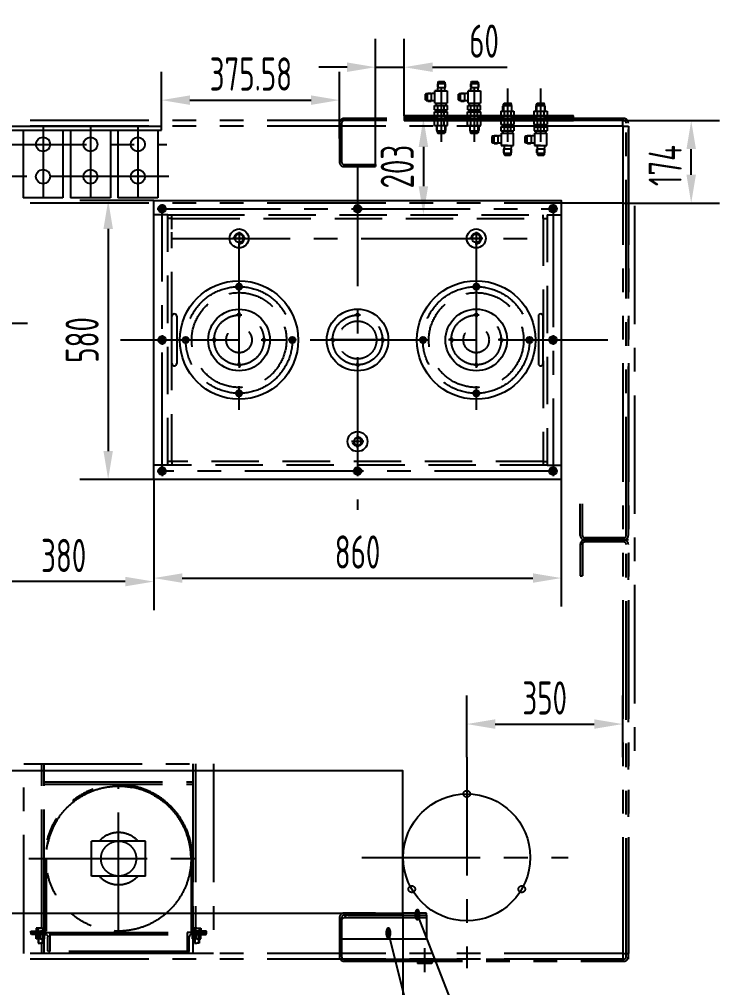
# Model space of a CAD drawing. Header units: millimetres. Extents: x 87 to 8511, y 0 to 5940.
# Drawn here: x 2637 to 4115, y 1211 to 3254 of the extents above; entities that cross this region are included whole.
import ezdxf
from ezdxf.enums import TextEntityAlignment as Align

# ---------------------------------------------------------------- set-up
doc = ezdxf.new("R2010")
doc.units = ezdxf.units.MM
doc.header["$LTSCALE"] = 200
for name, pattern in [('F', [0.75, 0.5, -0.25]), ('G', [2, 1.25, -0.25, 0.25, -0.25]), ('K', [2.5, 1.25, -0.25, 0.25, -0.25, 0.25, -0.25])]:
    doc.linetypes.add(name, pattern=pattern)
for name, color, linetype in [('01', 7, 'Continuous'), ('02', 1, 'Continuous'), ('04', 2, 'F'), ('05', 4, 'G'), ('07', 6, 'K'), ('08', 1, 'Continuous')]:
    doc.layers.add(name, color=color, linetype=linetype)
doc.styles.get("Standard").update_dxf_attribs({"font": 'isocp', "width": 0.707, "bigfont": 'intecad.shx'})
doc.dimstyles.new('INTE', dxfattribs={"dimscale": 20, "dimtxt": 3.5, "dimasz": 3, "dimexe": 3, "dimexo": 0, "dimgap": 1, "dimtad": 1, "dimdec": 1, "dimdsep": 46, "dimtxsty": 'Standard', "dimcen": 0, "dimclrd": 1, "dimclre": 1, "dimclrt": 3, "dimadec": 0, "dimazin": 0, "dimtfac": 1, "dimtdec": 1, "dimtmove": 0, "dimatfit": 0, "dimfxl": 1, "dimarcsym": 0})
doc.dimstyles.new('副本 (2)INTE', dxfattribs={"dimscale": 20, "dimtxt": 3.5, "dimasz": 3, "dimexe": 3, "dimexo": 0, "dimgap": 1, "dimtad": 1, "dimdsep": 46, "dimtxsty": 'Standard', "dimcen": 0, "dimclrd": 1, "dimclre": 1, "dimclrt": 3, "dimaunit": 1, "dimadec": 0, "dimazin": 0, "dimtfac": 1, "dimtmove": 0, "dimatfit": 3, "dimfxl": 1, "dimarcsym": 0})
pattern_1 = [(315, (2722.2074, 3817.6527), (2.245064, 2.245064), [])]

# ---------------------------------------------------------------- blocks, each defined once
blk = doc.blocks.new('*D78')
at = {"layer": '08', "color": 1, "lineweight": -2}
for p, q in [((2937.2, 3028.2), (2937.2, 3143.5)), ((3312.8, 3002.5), (3312.8, 3143.5)), ((2997.2, 3083.5), (3252.8, 3083.5))]:
    blk.add_line(p, q, dxfattribs=at)
at = {"layer": '08', "color": 1}
for points in [[(2997.2, 3093.5), (2997.2, 3073.5), (2937.2, 3083.5)], [(3252.8, 3093.5), (3252.8, 3073.5), (3312.8, 3083.5)]]:
    blk.add_solid(points, dxfattribs=at)
at = {"layer": 'Defpoints', "color": 0}
for p in [(3312.8, 3083.5), (2937.2, 3028.2), (3312.8, 3002.5)]:
    blk.add_point(p, dxfattribs=at)
at = {"layer": '08', "color": 3, "insert": (3125.8, 3138.5), "char_height": 70, "attachment_point": 5}
blk.add_mtext('375.58', dxfattribs=at)
blk = doc.blocks.new('*D79')
at = {"layer": '08', "color": 1, "lineweight": -2}
for p, q in [((3910.3, 3040.2), (4114.9, 3040.2)), ((4054.9, 2926.2), (4054.9, 2980.2)), ((3910.3, 2866.2), (4114.9, 2866.2))]:
    blk.add_line(p, q, dxfattribs=at)
at = {"layer": '08', "color": 1}
for points in [[(4044.9, 2980.2), (4064.9, 2980.2), (4054.9, 3040.2)], [(4044.9, 2926.2), (4064.9, 2926.2), (4054.9, 2866.2)]]:
    blk.add_solid(points, dxfattribs=at)
at = {"layer": 'Defpoints', "color": 0}
for p in [(3910.3, 3040.2), (4054.9, 3040.2), (3910.3, 2866.2)]:
    blk.add_point(p, dxfattribs=at)
at = {"layer": '08', "color": 3, "insert": (3999.9, 2945.4), "char_height": 70, "attachment_point": 5, "rotation": 90}
blk.add_mtext('174', dxfattribs=at)
blk = doc.blocks.new('*U81')
blk.add_circle((0, 0), 4.58)
at = {"layer": '01'}
for p, q in [((0, 4.6), (-4, 2.3)), ((-4, 2.3), (-4, -2.3)), ((4, 2.3), (0, 4.6)), ((4, -2.3), (4, 2.3)), ((-4, -2.3), (0, -4.6)), ((0, -4.6), (4, -2.3))]:
    blk.add_line(p, q, dxfattribs=at)
blk.add_circle((0, 0), 8, dxfattribs=at)
at = {"layer": '05'}
for p, q in [((-10.5, 0), (9.6, 0)), ((0, 10), (0, -10.4))]:
    blk.add_line(p, q, dxfattribs=at)
blk = doc.blocks.new('*U82', base_point=(588.8, 687.3))
at = {"layer": '01'}
blk.add_circle((588.8, 687.3), 8, dxfattribs=at)
at = {"layer": '02'}
blk.add_arc((588.8, 687.3), 10, 260, 170, dxfattribs=at)
at = {"layer": '05'}
for p, q in [((588.8, 700.3), (588.8, 674.3)), ((601.8, 687.3), (575.8, 687.3))]:
    blk.add_line(p, q, dxfattribs=at)
blk = doc.blocks.new('*U83', base_point=(636.8, 2662.2))
at = {"layer": '01'}
blk.add_circle((636.8, 2662.2), 2, dxfattribs=at)
at = {"layer": '02'}
blk.add_arc((636.8, 2662.2), 3, 260, 170, dxfattribs=at)
at = {"layer": '05'}
for p, q in [((642.8, 2662.2), (630.8, 2662.2)), ((636.8, 2668.2), (636.8, 2656.2))]:
    blk.add_line(p, q, dxfattribs=at)
blk = doc.blocks.new('*U84', base_point=(1437.5, 905.2))
at = {"layer": '01'}
blk.add_circle((1437.5, 905.2), 8.8, dxfattribs=at)
at = {"layer": '02'}
blk.add_arc((1437.5, 905.2), 11, 260, 170, dxfattribs=at)
at = {"layer": '05'}
for p, q in [((1451.5, 905.2), (1423.5, 905.2)), ((1437.5, 919.2), (1437.5, 891.2))]:
    blk.add_line(p, q, dxfattribs=at)
blk = doc.blocks.new('*D85')
at = {"layer": '08', "color": 1, "lineweight": -2}
for p, q in [((3483.1, 3044.7), (3549.8, 3044.7)), ((3489.8, 2984.7), (3489.8, 2901.7)), ((3483.1, 2841.7), (3549.8, 2841.7))]:
    blk.add_line(p, q, dxfattribs=at)
at = {"layer": '08', "color": 1}
for points in [[(3479.8, 2984.7), (3499.8, 2984.7), (3489.8, 3044.7)], [(3479.8, 2901.7), (3499.8, 2901.7), (3489.8, 2841.7)]]:
    blk.add_solid(points, dxfattribs=at)
at = {"layer": 'Defpoints', "color": 0}
for p in [(3483.1, 3044.7), (3483.1, 2841.7), (3489.8, 2841.7)]:
    blk.add_point(p, dxfattribs=at)
at = {"layer": '08', "color": 3, "insert": (3434.7, 2943.2), "char_height": 70, "attachment_point": 5, "rotation": 90}
blk.add_mtext('203', dxfattribs=at)
blk = doc.blocks.new('*D86')
at = {"layer": '08', "color": 1, "lineweight": -2}
for p, q in [((2920.8, 2283.2), (2920.8, 2015.1)), ((3780.8, 2283.2), (3780.8, 2015.1)), ((2980.8, 2075.1), (3720.8, 2075.1))]:
    blk.add_line(p, q, dxfattribs=at)
at = {"layer": '08', "color": 1}
for points in [[(2980.8, 2085.1), (2980.8, 2065.1), (2920.8, 2075.1)], [(3720.8, 2085.1), (3720.8, 2065.1), (3780.8, 2075.1)]]:
    blk.add_solid(points, dxfattribs=at)
at = {"layer": 'Defpoints', "color": 0}
for p in [(2920.8, 2283.2), (3780.8, 2283.2), (3780.8, 2075.1)]:
    blk.add_point(p, dxfattribs=at)
at = {"layer": '08', "color": 3, "insert": (3350.8, 2130.1), "char_height": 70, "attachment_point": 5}
blk.add_mtext('860', dxfattribs=at)
blk = doc.blocks.new('*D88')
at = {"layer": '08', "color": 1, "lineweight": -2}
for p, q in [((2920.8, 2871.7), (2764.6, 2871.7)), ((2824.6, 2811.7), (2824.6, 2343.2)), ((2920.8, 2283.2), (2764.6, 2283.2))]:
    blk.add_line(p, q, dxfattribs=at)
at = {"layer": '08', "color": 1}
for points in [[(2814.6, 2811.7), (2834.6, 2811.7), (2824.6, 2871.7)], [(2814.6, 2343.2), (2834.6, 2343.2), (2824.6, 2283.2)]]:
    blk.add_solid(points, dxfattribs=at)
at = {"layer": 'Defpoints', "color": 0}
for p in [(2920.8, 2871.7), (2824.6, 2283.2), (2920.8, 2283.2)]:
    blk.add_point(p, dxfattribs=at)
at = {"layer": '08', "color": 3, "insert": (2769.6, 2577.5), "char_height": 70, "attachment_point": 5, "rotation": 90}
blk.add_mtext('580', dxfattribs=at)
blk = doc.blocks.new('*D91')
at = {"layer": '08', "color": 1, "lineweight": -2}
for p, q in [((3388.8, 2947.7), (3388.8, 3213)), ((3449, 3050.2), (3449, 3213)), ((3328.8, 3153), (3268.8, 3153)), ((3388.8, 3153), (3449, 3153)), ((3509, 3153), (3666.5, 3153))]:
    blk.add_line(p, q, dxfattribs=at)
at = {"layer": '08', "color": 1}
for points in [[(3328.8, 3163), (3328.8, 3143), (3388.8, 3153)], [(3509, 3163), (3509, 3143), (3449, 3153)]]:
    blk.add_solid(points, dxfattribs=at)
at = {"layer": 'Defpoints', "color": 0}
for p in [(3449, 3153), (3449, 3050.2), (3388.8, 2947.7)]:
    blk.add_point(p, dxfattribs=at)
at = {"layer": '08', "color": 3, "insert": (3617.8, 3208), "char_height": 70, "attachment_point": 5}
blk.add_mtext('60', dxfattribs=at)
blk = doc.blocks.new('*D92')
at = {"layer": '08', "color": 1, "lineweight": -2}
for p, q in [((2540.5, 2283.2), (2540.5, 2007.7)), ((2920.8, 2283.2), (2920.8, 2007.7)), ((2860.8, 2067.7), (2600.5, 2067.7))]:
    blk.add_line(p, q, dxfattribs=at)
at = {"layer": '08', "color": 1}
for points in [[(2600.5, 2077.7), (2600.5, 2057.7), (2540.5, 2067.7)], [(2860.8, 2077.7), (2860.8, 2057.7), (2920.8, 2067.7)]]:
    blk.add_solid(points, dxfattribs=at)
at = {"layer": 'Defpoints', "color": 0}
for p in [(2540.5, 2283.2), (2920.8, 2283.2), (2540.5, 2067.7)]:
    blk.add_point(p, dxfattribs=at)
at = {"layer": '08', "color": 3, "insert": (2730.7, 2122.7), "char_height": 70, "attachment_point": 5}
blk.add_mtext('380', dxfattribs=at)
blk = doc.blocks.new('*U94')
at = {"layer": '01'}
for p, q in [((0, 40), (0, 0)), ((0, 40), (2.7, 40)), ((4, 9), (4, 38.7)), ((0, 0), (40, 0)), ((38.7, 4), (9, 4)), ((40, 0), (40, 2.7))]:
    blk.add_line(p, q, dxfattribs=at)
for centre, radius, start, end in [((2.7, 38.7), 1.32, 0.2621, 90), ((9, 9), 5, 180, 269.8782), ((38.7, 2.7), 1.32, 0, 90)]:
    blk.add_arc(centre, radius, start, end, dxfattribs=at)
blk = doc.blocks.new('*U95')
at = {"layer": '01'}
for p, q in [((-9.5, 8.8), (0, 8.8)), ((-9.5, 0), (-9.5, 8.8)), ((-9.5, 5), (0, 5)), ((0, 8.8), (0, 0)), ((0, -8.8), (0, 0)), ((-9.5, 0), (-9.5, -8.8)), ((-9.5, -5), (0, -5)), ((-9.5, -8.8), (0, -8.8))]:
    blk.add_line(p, q, dxfattribs=at)
at = {"layer": '05'}
blk.add_line((-10.6, 0), (1.1, 0), dxfattribs=at)
blk = doc.blocks.new('*D96')
at = {"layer": '08', "color": 1, "lineweight": -2}
for p, q in [((2246.5, 1366.8), (2246.5, 1020.3)), ((3446.5, 1366.8), (3446.5, 1020.3)), ((2306.5, 1080.3), (3386.5, 1080.3))]:
    blk.add_line(p, q, dxfattribs=at)
at = {"layer": '08', "color": 1}
for points in [[(2306.5, 1090.3), (2306.5, 1070.3), (2246.5, 1080.3)], [(3386.5, 1090.3), (3386.5, 1070.3), (3446.5, 1080.3)]]:
    blk.add_solid(points, dxfattribs=at)
at = {"layer": 'Defpoints', "color": 0}
for p in [(2246.5, 1366.8), (3446.5, 1366.8), (3446.5, 1080.3)]:
    blk.add_point(p, dxfattribs=at)
at = {"layer": '08', "color": 3, "insert": (2846.5, 1135.3), "char_height": 70, "attachment_point": 5}
blk.add_mtext('1200', dxfattribs=at)
blk = doc.blocks.new('*D97')
at = {"layer": '08', "color": 1, "lineweight": -2}
for p, q in [((3581.3, 1697.4), (3581.3, 1827.1)), ((3910.3, 1697.4), (3910.3, 1827.1)), ((3641.3, 1767.1), (3850.3, 1767.1))]:
    blk.add_line(p, q, dxfattribs=at)
at = {"layer": '08', "color": 1}
for points in [[(3641.3, 1777.1), (3641.3, 1757.1), (3581.3, 1767.1)], [(3850.3, 1777.1), (3850.3, 1757.1), (3910.3, 1767.1)]]:
    blk.add_solid(points, dxfattribs=at)
at = {"layer": 'Defpoints', "color": 0}
for p in [(3910.3, 1767.1), (3581.3, 1697.4), (3910.3, 1697.4)]:
    blk.add_point(p, dxfattribs=at)
at = {"layer": '08', "color": 3, "insert": (3745.8, 1822.1), "char_height": 70, "attachment_point": 5}
blk.add_mtext('350', dxfattribs=at)

msp = doc.modelspace()

# ---------------------------------------------------------------- hatches: boundary and pattern name
at = {"layer": '02'}
h = msp.add_hatch(dxfattribs=at)
h.set_pattern_fill('ANSI31', color=256, angle=-90, style=0)
h.set_pattern_definition(pattern_1)
h.paths.add_polyline_path([(3449.031, 3050.22), (3449.031, 3040.22), (3515.031, 3040.22), (3515.031, 3050.22), (3509.71, 3050.22)])
h = msp.add_hatch(dxfattribs=at)
h.set_pattern_fill('ANSI31', color=256, angle=-90, style=0)
h.set_pattern_definition(pattern_1)
h.paths.add_polyline_path([(3539.031, 3050.22), (3539.031, 3040.22), (3544.351, 3040.22), (3585.031, 3040.22), (3585.031, 3050.22), (3579.71, 3050.22)])
h = msp.add_hatch(dxfattribs=at)
h.set_pattern_fill('ANSI31', color=256, angle=-90, style=0)
h.set_pattern_definition([(315, (2742.2074, 3817.6527), (2.245064, 2.245064), [])])
h.paths.add_polyline_path([(3806.258, 3040.22), (3806.258, 3050.22), (3749.031, 3050.22), (3749.031, 3040.22), (3754.351, 3040.22)])
h.paths.add_polyline_path([(3655.031, 3040.22), (3655.031, 3050.22), (3609.031, 3050.22), (3609.031, 3040.22)])
h.paths.add_polyline_path([(3679.031, 3050.22), (3679.031, 3040.22), (3725.031, 3040.22), (3725.031, 3050.22)])

# ---------------------------------------------------------------- linework, layer by layer
at = {"layer": '01'}
for p, q in [((3520.262, 3118.693), (3519.39, 3117.821)), ((3519.39, 3117.821), (3519.39, 3110.84)), ((3519.39, 3110.84), (3520.262, 3109.968)), ((3520.122, 3102.987), (3520.122, 3108.485)), ((3520.262, 3121.311), (3521.577, 3123.056)), ((3520.262, 3121.311), (3535.095, 3121.311)), ((3520.262, 3118.693), (3535.095, 3118.693)), ((3520.262, 3109.968), (3535.095, 3109.968)), ((3521.577, 3123.056), (3533.78, 3123.056)), ((3535.095, 3121.311), (3533.78, 3123.056)), ((3535.095, 3118.693), (3535.968, 3117.821)), ((3535.968, 3110.84), (3535.095, 3109.968)), ((3535.235, 3102.987), (3535.235, 3108.485)), ((3535.968, 3117.821), (3535.968, 3110.84)), ((3590.262, 3118.693), (3589.39, 3117.821)), ((3589.39, 3117.821), (3589.39, 3110.84)), ((3589.39, 3110.84), (3590.262, 3109.968)), ((3590.122, 3102.987), (3590.122, 3108.485)), ((3590.262, 3121.311), (3591.577, 3123.056)), ((3590.262, 3121.311), (3605.095, 3121.311)), ((3590.262, 3118.693), (3605.095, 3118.693)), ((3590.262, 3109.968), (3605.095, 3109.968)), ((3591.577, 3123.056), (3603.78, 3123.056)), ((3605.095, 3121.311), (3603.78, 3123.056)), ((3605.095, 3118.693), (3605.968, 3117.821)), ((3605.968, 3110.84), (3605.095, 3109.968)), ((3605.235, 3102.987), (3605.235, 3108.485)), ((3605.968, 3117.821), (3605.968, 3110.84)), ((3495.619, 3097.316), (3493.874, 3096.001)), ((3493.874, 3083.798), (3493.874, 3096.001)), ((3495.619, 3082.483), (3495.619, 3097.316)), ((3498.237, 3097.316), (3499.109, 3098.188)), ((3498.237, 3082.483), (3498.237, 3097.316)), ((3499.109, 3098.188), (3506.09, 3098.188)), ((3506.09, 3098.188), (3506.962, 3097.316)), ((3506.962, 3082.483), (3506.962, 3097.316)), ((3513.943, 3097.456), (3508.445, 3097.456)), ((3527.031, 3102.987), (3513.943, 3102.987)), ((3513.943, 3076.811), (3513.943, 3102.987)), ((3513.943, 3102.987), (3540.119, 3102.987)), ((3540.119, 3102.987), (3540.119, 3076.811)), ((3565.619, 3097.316), (3563.874, 3096.001)), ((3563.874, 3083.798), (3563.874, 3096.001)), ((3565.619, 3082.483), (3565.619, 3097.316)), ((3568.237, 3097.316), (3569.109, 3098.188)), ((3568.237, 3082.483), (3568.237, 3097.316)), ((3569.109, 3098.188), (3576.09, 3098.188)), ((3576.09, 3098.188), (3576.962, 3097.316)), ((3576.962, 3082.483), (3576.962, 3097.316)), ((3583.943, 3097.456), (3578.445, 3097.456)), ((3597.031, 3102.987), (3583.943, 3102.987)), ((3583.943, 3076.811), (3583.943, 3102.987)), ((3583.943, 3102.987), (3610.119, 3102.987)), ((3610.119, 3102.987), (3610.119, 3076.811)), ((3495.619, 3082.483), (3493.874, 3083.798)), ((3498.237, 3082.483), (3499.109, 3081.61)), ((3499.109, 3081.61), (3506.09, 3081.61)), ((3506.09, 3081.61), (3506.962, 3082.483)), ((3513.943, 3082.343), (3508.445, 3082.343)), ((3513.429, 3063.11), (3513.429, 3071.836)), ((3513.943, 3076.811), (3540.119, 3076.811)), ((3517.273, 3071.836), (3517.273, 3076.811)), ((3520.23, 3063.11), (3520.23, 3071.836)), ((3533.832, 3063.11), (3533.832, 3071.836)), ((3537.764, 3071.836), (3537.764, 3076.811)), ((3540.632, 3063.11), (3540.632, 3071.836)), ((3565.619, 3082.483), (3563.874, 3083.798)), ((3568.237, 3082.483), (3569.109, 3081.61)), ((3569.109, 3081.61), (3576.09, 3081.61)), ((3576.09, 3081.61), (3576.962, 3082.483)), ((3583.943, 3082.343), (3578.445, 3082.343)), ((3583.429, 3063.11), (3583.429, 3071.836)), ((3583.943, 3076.811), (3610.119, 3076.811)), ((3587.273, 3071.836), (3587.273, 3076.811)), ((3590.23, 3063.11), (3590.23, 3071.836)), ((3603.832, 3063.11), (3603.832, 3071.836)), ((3607.764, 3071.836), (3607.764, 3076.811)), ((3610.632, 3063.11), (3610.632, 3071.836)), ((3657.531, 3070.92), (3658.531, 3071.92)), ((3657.531, 3060.22), (3657.531, 3070.92)), ((3658.531, 3074.92), (3660.038, 3076.92)), ((3658.531, 3074.92), (3675.531, 3074.92)), ((3658.531, 3071.92), (3675.531, 3071.92)), ((3660.038, 3076.92), (3674.024, 3076.92)), ((3675.531, 3074.92), (3674.024, 3076.92)), ((3676.531, 3070.92), (3675.531, 3071.92)), ((3676.531, 3060.22), (3676.531, 3070.92)), ((3727.531, 3070.92), (3728.531, 3071.92)), ((3727.531, 3060.22), (3727.531, 3070.92)), ((3728.531, 3074.92), (3730.038, 3076.92)), ((3728.531, 3074.92), (3745.531, 3074.92)), ((3728.531, 3071.92), (3745.531, 3071.92)), ((3730.038, 3076.92), (3744.024, 3076.92)), ((3745.531, 3074.92), (3744.024, 3076.92)), ((3746.531, 3070.92), (3745.531, 3071.92)), ((3746.531, 3060.22), (3746.531, 3070.92)), ((3806.258, 3050.22), (3449.031, 3050.22)), ((3449.031, 3050.22), (3449.031, 3040.22)), ((3513.174, 3058.52), (3540.887, 3058.52)), ((3513.174, 3050.22), (3513.174, 3058.52)), ((3513.174, 3050.22), (3540.887, 3050.22)), ((3517.531, 3063.11), (3517.531, 3061.22)), ((3517.531, 3061.22), (3518.531, 3060.22)), ((3518.531, 3060.22), (3535.531, 3060.22)), ((3520.102, 3050.22), (3520.102, 3058.52)), ((3533.959, 3050.22), (3533.959, 3058.52)), ((3536.531, 3061.22), (3535.531, 3060.22)), ((3536.531, 3063.11), (3536.531, 3061.22)), ((3540.887, 3050.22), (3540.887, 3058.52)), ((3583.174, 3058.52), (3610.887, 3058.52)), ((3583.174, 3050.22), (3583.174, 3058.52)), ((3583.174, 3050.22), (3610.887, 3050.22)), ((3587.531, 3063.11), (3587.531, 3061.22)), ((3587.531, 3061.22), (3588.531, 3060.22)), ((3588.531, 3060.22), (3605.531, 3060.22)), ((3590.102, 3050.22), (3590.102, 3058.52)), ((3603.959, 3050.22), (3603.959, 3058.52)), ((3606.531, 3061.22), (3605.531, 3060.22)), ((3606.531, 3063.11), (3606.531, 3061.22)), ((3610.887, 3050.22), (3610.887, 3058.52)), ((3653.174, 3060.22), (3680.887, 3060.22)), ((3653.174, 3060.22), (3653.174, 3050.22)), ((3653.174, 3050.22), (3680.887, 3050.22)), ((3653.174, 3050.22), (3680.887, 3050.22)), ((3660.102, 3060.22), (3660.102, 3050.22)), ((3673.959, 3060.22), (3673.959, 3050.22)), ((3680.887, 3060.22), (3680.887, 3050.22)), ((3723.174, 3060.22), (3750.887, 3060.22)), ((3723.174, 3060.22), (3723.174, 3050.22)), ((3723.174, 3050.22), (3750.887, 3050.22)), ((3723.174, 3050.22), (3750.887, 3050.22)), ((3730.102, 3060.22), (3730.102, 3050.22)), ((3743.959, 3060.22), (3743.959, 3050.22)), ((3750.887, 3060.22), (3750.887, 3050.22)), ((3806.258, 3040.22), (3806.258, 3050.22)), ((2937.196, 3020.22), (2937.196, 3028.22)), ((3449.031, 3040.22), (3806.258, 3040.22)), ((3513.174, 3040.22), (3540.887, 3040.22)), ((3513.174, 3040.22), (3540.887, 3040.22)), ((3513.174, 3030.22), (3513.174, 3040.22)), ((3513.174, 3030.22), (3540.887, 3030.22)), ((3517.531, 3030.22), (3517.531, 3019.52)), ((3520.102, 3030.22), (3520.102, 3040.22)), ((3533.959, 3030.22), (3533.959, 3040.22)), ((3536.531, 3030.22), (3536.531, 3019.52)), ((3540.887, 3030.22), (3540.887, 3040.22)), ((3583.174, 3040.22), (3610.887, 3040.22)), ((3583.174, 3040.22), (3610.887, 3040.22)), ((3583.174, 3030.22), (3583.174, 3040.22)), ((3583.174, 3030.22), (3610.887, 3030.22)), ((3587.531, 3030.22), (3587.531, 3019.52)), ((3590.102, 3030.22), (3590.102, 3040.22)), ((3603.959, 3030.22), (3603.959, 3040.22)), ((3606.531, 3030.22), (3606.531, 3019.52)), ((3610.887, 3030.22), (3610.887, 3040.22)), ((3684.351, 3040.22), (3649.71, 3040.22)), ((3684.351, 3040.22), (3649.71, 3040.22)), ((3653.174, 3040.22), (3680.887, 3040.22)), ((3653.174, 3040.22), (3653.174, 3031.92)), ((3653.174, 3031.92), (3680.887, 3031.92)), ((3653.429, 3027.33), (3653.429, 3018.604)), ((3657.531, 3029.22), (3658.531, 3030.22)), ((3657.531, 3027.33), (3657.531, 3029.22)), ((3658.531, 3030.22), (3675.531, 3030.22)), ((3660.102, 3040.22), (3660.102, 3031.92)), ((3660.23, 3027.33), (3660.23, 3018.604)), ((3673.832, 3027.33), (3673.832, 3018.604)), ((3673.959, 3040.22), (3673.959, 3031.92)), ((3676.531, 3029.22), (3675.531, 3030.22)), ((3676.531, 3027.33), (3676.531, 3029.22)), ((3680.632, 3027.33), (3680.632, 3018.604)), ((3680.887, 3040.22), (3680.887, 3031.92)), ((3754.351, 3040.22), (3719.71, 3040.22)), ((3754.351, 3040.22), (3719.71, 3040.22)), ((3723.174, 3040.22), (3750.887, 3040.22)), ((3723.174, 3040.22), (3723.174, 3031.92)), ((3723.174, 3031.92), (3750.887, 3031.92)), ((3723.429, 3027.33), (3723.429, 3018.604)), ((3727.531, 3029.22), (3728.531, 3030.22)), ((3727.531, 3027.33), (3727.531, 3029.22)), ((3728.531, 3030.22), (3745.531, 3030.22)), ((3730.102, 3040.22), (3730.102, 3031.92)), ((3730.23, 3027.33), (3730.23, 3018.604)), ((3743.832, 3027.33), (3743.832, 3018.604)), ((3743.959, 3040.22), (3743.959, 3031.92)), ((3746.531, 3029.22), (3745.531, 3030.22)), ((3746.531, 3027.33), (3746.531, 3029.22)), ((3750.632, 3027.33), (3750.632, 3018.604)), ((3750.887, 3040.22), (3750.887, 3031.92)), ((3517.531, 3019.52), (3518.531, 3018.52)), ((3518.531, 3018.52), (3535.531, 3018.52)), ((3518.531, 3015.52), (3520.038, 3013.52)), ((3518.531, 3015.52), (3535.531, 3015.52)), ((3520.038, 3013.52), (3534.024, 3013.52)), ((3535.531, 3015.52), (3534.024, 3013.52)), ((3536.531, 3019.52), (3535.531, 3018.52)), ((3587.531, 3019.52), (3588.531, 3018.52)), ((3588.531, 3018.52), (3605.531, 3018.52)), ((3588.531, 3015.52), (3590.038, 3013.52)), ((3588.531, 3015.52), (3605.531, 3015.52)), ((3590.038, 3013.52), (3604.024, 3013.52)), ((3605.531, 3015.52), (3604.024, 3013.52)), ((3606.531, 3019.52), (3605.531, 3018.52)), ((3635.619, 3007.957), (3633.874, 3006.642)), ((3633.874, 3006.642), (3633.874, 2994.439)), ((3635.619, 3007.957), (3635.619, 2993.124)), ((3638.237, 3007.957), (3639.109, 3008.829)), ((3638.237, 3007.957), (3638.237, 2993.124)), ((3639.109, 3008.829), (3646.09, 3008.829)), ((3646.09, 3008.829), (3646.962, 3007.957)), ((3646.962, 3007.957), (3646.962, 2993.124)), ((3653.943, 3008.097), (3648.445, 3008.097)), ((3653.943, 3013.628), (3653.943, 2987.452)), ((3653.943, 3013.628), (3680.119, 3013.628)), ((3657.273, 3018.604), (3657.273, 3013.628)), ((3677.764, 3018.604), (3677.764, 3013.628)), ((3680.119, 2987.452), (3680.119, 3013.628)), ((3705.619, 3007.957), (3703.874, 3006.642)), ((3703.874, 3006.642), (3703.874, 2994.439)), ((3705.619, 3007.957), (3705.619, 2993.124)), ((3708.237, 3007.957), (3709.109, 3008.829)), ((3708.237, 3007.957), (3708.237, 2993.124)), ((3709.109, 3008.829), (3716.09, 3008.829)), ((3716.09, 3008.829), (3716.962, 3007.957)), ((3716.962, 3007.957), (3716.962, 2993.124)), ((3723.943, 3008.097), (3718.445, 3008.097)), ((3723.943, 3013.628), (3723.943, 2987.452)), ((3723.943, 3013.628), (3750.119, 3013.628)), ((3727.273, 3018.604), (3727.273, 3013.628)), ((3747.764, 3018.604), (3747.764, 3013.628)), ((3750.119, 2987.452), (3750.119, 3013.628)), ((3635.619, 2993.124), (3633.874, 2994.439)), ((3638.237, 2993.124), (3639.109, 2992.251)), ((3639.109, 2992.251), (3646.09, 2992.251)), ((3646.09, 2992.251), (3646.962, 2993.124)), ((3653.943, 2992.984), (3648.445, 2992.984)), ((3667.031, 2987.452), (3653.943, 2987.452)), ((3653.943, 2987.452), (3680.119, 2987.452)), ((3660.122, 2987.452), (3660.122, 2981.955)), ((3675.235, 2987.452), (3675.235, 2981.955)), ((3705.619, 2993.124), (3703.874, 2994.439)), ((3708.237, 2993.124), (3709.109, 2992.251)), ((3709.109, 2992.251), (3716.09, 2992.251)), ((3716.09, 2992.251), (3716.962, 2993.124)), ((3723.943, 2992.984), (3718.445, 2992.984)), ((3737.031, 2987.452), (3723.943, 2987.452)), ((3723.943, 2987.452), (3750.119, 2987.452)), ((3730.122, 2987.452), (3730.122, 2981.955)), ((3745.235, 2987.452), (3745.235, 2981.955)), ((3659.39, 2979.599), (3660.262, 2980.472)), ((3659.39, 2972.619), (3659.39, 2979.599)), ((3660.262, 2971.746), (3659.39, 2972.619)), ((3660.262, 2980.472), (3675.095, 2980.472)), ((3660.262, 2971.746), (3675.095, 2971.746)), ((3660.262, 2969.129), (3661.577, 2967.384)), ((3660.262, 2969.129), (3675.095, 2969.129)), ((3661.577, 2967.384), (3673.78, 2967.384)), ((3675.095, 2969.129), (3673.78, 2967.384)), ((3675.968, 2979.599), (3675.095, 2980.472)), ((3675.095, 2971.746), (3675.968, 2972.619)), ((3675.968, 2972.619), (3675.968, 2979.599)), ((3729.39, 2979.599), (3730.262, 2980.472)), ((3729.39, 2972.619), (3729.39, 2979.599)), ((3730.262, 2971.746), (3729.39, 2972.619)), ((3730.262, 2980.472), (3745.095, 2980.472)), ((3730.262, 2971.746), (3745.095, 2971.746)), ((3730.262, 2969.129), (3731.577, 2967.384)), ((3730.262, 2969.129), (3745.095, 2969.129)), ((3731.577, 2967.384), (3743.78, 2967.384)), ((3745.095, 2969.129), (3743.78, 2967.384)), ((3745.968, 2979.599), (3745.095, 2980.472)), ((3745.095, 2971.746), (3745.968, 2972.619)), ((3745.968, 2972.619), (3745.968, 2979.599)), ((2950.781, 2841.72), (3012.574, 2841.72)), ((2950.781, 2797.765), (2950.781, 2841.72)), ((3317.281, 1353.72), (3327.281, 1363.72)), ((3317.281, 1353.72), (3317.281, 1313.72)), ((3322.281, 1358.72), (3496.548, 1358.72)), ((3331.05, 1363.72), (3496.548, 1363.72)), ((3496.548, 1368.22), (3446.548, 1368.22)), ((3446.548, 1368.22), (3446.548, 1363.72)), ((3496.548, 1363.72), (3496.548, 1368.22)), ((3496.548, 1363.72), (3496.548, 1313.72)), ((3317.281, 1313.72), (3496.548, 1313.72))]:
    msp.add_line(p, q, dxfattribs=at)
at = {"layer": '01', "color": 7, "linetype": 'Continuous'}
for p, q in [((3520.262, 3121.311), (3520.262, 3118.693)), ((3520.262, 3109.968), (3520.262, 3108.485)), ((3535.095, 3121.311), (3535.095, 3118.693)), ((3535.095, 3109.968), (3535.095, 3108.485)), ((3590.262, 3121.311), (3590.262, 3118.693)), ((3590.262, 3109.968), (3590.262, 3108.485)), ((3605.095, 3121.311), (3605.095, 3118.693)), ((3605.095, 3109.968), (3605.095, 3108.485)), ((3495.619, 3097.316), (3498.237, 3097.316)), ((3506.962, 3097.316), (3508.445, 3097.316)), ((3565.619, 3097.316), (3568.237, 3097.316)), ((3576.962, 3097.316), (3578.445, 3097.316)), ((3495.619, 3082.483), (3498.237, 3082.483)), ((3506.962, 3082.483), (3508.445, 3082.483)), ((3513.429, 3071.836), (3540.632, 3071.836)), ((3565.619, 3082.483), (3568.237, 3082.483)), ((3576.962, 3082.483), (3578.445, 3082.483)), ((3583.429, 3071.836), (3610.632, 3071.836)), ((3658.531, 3071.92), (3658.531, 3074.92)), ((3675.531, 3071.92), (3675.531, 3074.92)), ((3728.531, 3071.92), (3728.531, 3074.92)), ((3745.531, 3071.92), (3745.531, 3074.92)), ((3513.429, 3063.11), (3540.632, 3063.11)), ((3515.031, 3050.22), (3515.031, 3040.22)), ((3518.531, 3060.22), (3518.531, 3058.52)), ((3535.531, 3060.22), (3535.531, 3058.52)), ((3539.031, 3050.22), (3539.031, 3040.22)), ((3583.429, 3063.11), (3610.632, 3063.11)), ((3585.031, 3050.22), (3585.031, 3040.22)), ((3588.531, 3060.22), (3588.531, 3058.52)), ((3605.531, 3060.22), (3605.531, 3058.52)), ((3609.031, 3050.22), (3609.031, 3040.22)), ((3655.031, 3050.22), (3655.031, 3040.22)), ((3679.031, 3050.22), (3679.031, 3040.22)), ((3725.031, 3050.22), (3725.031, 3040.22)), ((3749.031, 3050.22), (3749.031, 3040.22)), ((2537.196, 3028.22), (2937.196, 3028.22)), ((3653.429, 3027.33), (3680.632, 3027.33)), ((3658.531, 3030.22), (3658.531, 3031.92)), ((3675.531, 3030.22), (3675.531, 3031.92)), ((3723.429, 3027.33), (3750.632, 3027.33)), ((3728.531, 3030.22), (3728.531, 3031.92)), ((3745.531, 3030.22), (3745.531, 3031.92)), ((2537.196, 3020.22), (2937.196, 3020.22)), ((2645.196, 3020.22), (2645.196, 2877.22)), ((2729.196, 3020.22), (2729.196, 2877.22)), ((2745.196, 3020.22), (2745.196, 2877.22)), ((2829.196, 3020.22), (2829.196, 2877.22)), ((2845.196, 3020.22), (2845.196, 2877.22)), ((2929.196, 3020.22), (2929.196, 2877.22)), ((3518.531, 3018.52), (3518.531, 3015.52)), ((3535.531, 3018.52), (3535.531, 3015.52)), ((3588.531, 3018.52), (3588.531, 3015.52)), ((3605.531, 3018.52), (3605.531, 3015.52)), ((3635.619, 3007.957), (3638.237, 3007.957)), ((3646.962, 3007.957), (3648.445, 3007.957)), ((3653.429, 3018.604), (3680.632, 3018.604)), ((3705.619, 3007.957), (3708.237, 3007.957)), ((3716.962, 3007.957), (3718.445, 3007.957)), ((3723.429, 3018.604), (3750.632, 3018.604)), ((3635.619, 2993.124), (3638.237, 2993.124)), ((3646.962, 2993.124), (3648.445, 2993.124)), ((3705.619, 2993.124), (3708.237, 2993.124)), ((3716.962, 2993.124), (3718.445, 2993.124)), ((3660.262, 2980.472), (3660.262, 2981.955)), ((3660.262, 2969.129), (3660.262, 2971.746)), ((3675.095, 2980.472), (3675.095, 2981.955)), ((3675.095, 2969.129), (3675.095, 2971.746)), ((3730.262, 2980.472), (3730.262, 2981.955)), ((3730.262, 2969.129), (3730.262, 2971.746)), ((3745.095, 2980.472), (3745.095, 2981.955)), ((3745.095, 2969.129), (3745.095, 2971.746)), ((2729.196, 2877.22), (2645.196, 2877.22)), ((2829.196, 2877.22), (2745.196, 2877.22)), ((2929.196, 2877.22), (2845.196, 2877.22)), ((2950.781, 2841.72), (2920.781, 2841.72)), ((2958.781, 2833.72), (2958.781, 2841.72)), ((2958.781, 2833.72), (2950.781, 2833.72))]:
    msp.add_line(p, q, dxfattribs=at)
at = {"layer": '01'}
for points in [[(2920.781, 2871.72), (3780.781, 2871.72), (3780.781, 2283.22), (2920.781, 2283.22)], [(3099.049, 2692.892), (3097.317, 2689.892), (3099.049, 2686.892), (3102.513, 2686.892), (3104.245, 2689.892), (3102.513, 2692.892)], [(3599.509, 2692.892), (3597.777, 2689.892), (3599.509, 2686.892), (3602.973, 2686.892), (3604.705, 2689.892), (3602.973, 2692.892)], [(2985.359, 2575.738), (2988.359, 2574.006), (2991.359, 2575.738), (2991.359, 2579.202), (2988.359, 2580.934), (2985.359, 2579.202)], [(3216.203, 2579.202), (3213.203, 2580.934), (3210.203, 2579.202), (3210.203, 2575.738), (3213.203, 2574.006), (3216.203, 2575.738)], [(3485.819, 2575.738), (3488.819, 2574.006), (3491.819, 2575.738), (3491.819, 2579.202), (3488.819, 2580.934), (3485.819, 2579.202)], [(3716.663, 2579.202), (3713.663, 2580.934), (3710.663, 2579.202), (3710.663, 2575.738), (3713.663, 2574.006), (3716.663, 2575.738)], [(3102.513, 2462.048), (3104.245, 2465.048), (3102.513, 2468.048), (3099.049, 2468.048), (3097.317, 2465.048), (3099.049, 2462.048)], [(3602.973, 2462.048), (3604.705, 2465.048), (3602.973, 2468.048), (3599.509, 2468.048), (3597.777, 2465.048), (3599.509, 2462.048)], [(2246.548, 1368.22), (3446.548, 1368.22), (3446.548, 1668.22), (2246.548, 1668.22)]]:
    msp.add_lwpolyline(points, close=True, dxfattribs=at)
at = {"layer": '01', "color": 7, "linetype": 'Continuous'}
msp.add_lwpolyline([(2958.781, 2810.94), (2958.781, 2833.72), (3001.985, 2833.72)], dxfattribs=at)
at = {"layer": '01'}
for points in [[(2959.209, 2527.626), (2959.209, 2627.626)], [(2969.209, 2627.626), (2969.209, 2527.626)], [(3732.353, 2627.626), (3732.353, 2527.626)], [(3742.353, 2527.626), (3742.353, 2627.626)]]:
    msp.add_lwpolyline(points, dxfattribs=at)
at = {"layer": '01', "color": 7, "linetype": 'Continuous'}
for centre, radius in [((2687.196, 2990.22), 15), ((2787.196, 2990.22), 15), ((2887.196, 2990.22), 15), ((2687.196, 2922.22), 15), ((2787.196, 2922.22), 15), ((2887.196, 2922.22), 15), ((3100.781, 2577.392), 125), ((3601.241, 2577.392), 125), ((3100.781, 2577.392), 65), ((3350.781, 2577.47), 65), ((3601.241, 2577.47), 65), ((3581.284, 1485.829), 134)]:
    msp.add_circle(centre, radius, dxfattribs=at)
at = {"layer": '01'}
for centre, radius in [((3100.781, 2791.72), 20), ((3601.241, 2791.72), 20), ((3100.781, 2689.892), 6.5), ((3601.241, 2689.892), 6.5), ((2988.359, 2577.47), 6.5), ((3213.203, 2577.47), 6.5), ((3488.819, 2577.47), 6.5), ((3713.663, 2577.47), 6.5), ((3100.781, 2465.048), 6.5), ((3601.241, 2465.048), 6.5), ((3350.781, 2363.22), 21)]:
    msp.add_circle(centre, radius, dxfattribs=at)
for centre, start, end in [((2964.209, 2627.626), 0, 180), ((3737.353, 2627.626), 0, 180), ((2964.209, 2527.626), 180, 0), ((3737.353, 2527.626), 180, 0)]:
    msp.add_arc(centre, 5, start, end, dxfattribs=at)
at = {"layer": '02'}
for p, q in [((3520.262, 3118.693), (3520.262, 3109.968)), ((3535.095, 3118.693), (3535.095, 3109.968)), ((3590.262, 3118.693), (3590.262, 3109.968)), ((3605.095, 3118.693), (3605.095, 3109.968)), ((3498.237, 3097.316), (3506.962, 3097.316)), ((3568.237, 3097.316), (3576.962, 3097.316)), ((3498.237, 3082.483), (3506.962, 3082.483)), ((3568.237, 3082.483), (3576.962, 3082.483)), ((3658.531, 3071.92), (3658.531, 3060.22)), ((3675.531, 3071.92), (3675.531, 3060.22)), ((3728.531, 3071.92), (3728.531, 3060.22)), ((3745.531, 3071.92), (3745.531, 3060.22)), ((3518.531, 3063.11), (3518.531, 3060.22)), ((3535.531, 3063.11), (3535.531, 3060.22)), ((3588.531, 3063.11), (3588.531, 3060.22)), ((3605.531, 3063.11), (3605.531, 3060.22)), ((3518.531, 3018.52), (3518.531, 3030.22)), ((3535.531, 3018.52), (3535.531, 3030.22)), ((3588.531, 3018.52), (3588.531, 3030.22)), ((3605.531, 3018.52), (3605.531, 3030.22)), ((3658.531, 3027.33), (3658.531, 3030.22)), ((3675.531, 3027.33), (3675.531, 3030.22)), ((3728.531, 3027.33), (3728.531, 3030.22)), ((3745.531, 3027.33), (3745.531, 3030.22)), ((3638.237, 3007.957), (3646.962, 3007.957)), ((3708.237, 3007.957), (3716.962, 3007.957)), ((3638.237, 2993.124), (3646.962, 2993.124)), ((3708.237, 2993.124), (3716.962, 2993.124)), ((3660.262, 2971.746), (3660.262, 2980.472)), ((3675.095, 2971.746), (3675.095, 2980.472)), ((3730.262, 2971.746), (3730.262, 2980.472)), ((3745.095, 2971.746), (3745.095, 2980.472)), ((3477.057, 1363.72), (3612.452, 1016.967)), ((3415.835, 1325.008), (3493.655, 1016.967))]:
    msp.add_line(p, q, dxfattribs=at)
at = {"layer": '04', "color": 2, "linetype": 'F'}
for p, q in [((3516.031, 3040.22), (3516.031, 3050.22)), ((3518.531, 3045.22), (3517.531, 3044.22)), ((3517.531, 3044.22), (3517.531, 3040.22)), ((3518.531, 3040.22), (3518.531, 3050.22)), ((3518.531, 3050.22), (3518.531, 3040.22)), ((3518.531, 3045.22), (3535.531, 3045.22)), ((3535.531, 3040.22), (3535.531, 3050.22)), ((3535.531, 3050.22), (3535.531, 3040.22)), ((3535.531, 3045.22), (3536.531, 3044.22)), ((3536.531, 3044.22), (3536.531, 3040.22)), ((3538.031, 3040.22), (3538.031, 3050.22)), ((3586.031, 3040.22), (3586.031, 3050.22)), ((3588.531, 3045.22), (3587.531, 3044.22)), ((3587.531, 3044.22), (3587.531, 3040.22)), ((3588.531, 3040.22), (3588.531, 3050.22)), ((3588.531, 3050.22), (3588.531, 3040.22)), ((3588.531, 3045.22), (3605.531, 3045.22)), ((3605.531, 3040.22), (3605.531, 3050.22)), ((3605.531, 3050.22), (3605.531, 3040.22)), ((3605.531, 3045.22), (3606.531, 3044.22)), ((3606.531, 3044.22), (3606.531, 3040.22)), ((3608.031, 3040.22), (3608.031, 3050.22)), ((3656.031, 3050.22), (3656.031, 3040.22)), ((3657.531, 3046.22), (3657.531, 3050.22)), ((3658.531, 3045.22), (3657.531, 3046.22)), ((3658.531, 3050.22), (3658.531, 3040.22)), ((3658.531, 3040.22), (3658.531, 3050.22)), ((3658.531, 3045.22), (3675.531, 3045.22)), ((3675.531, 3050.22), (3675.531, 3040.22)), ((3675.531, 3040.22), (3675.531, 3050.22)), ((3675.531, 3045.22), (3676.531, 3046.22)), ((3676.531, 3046.22), (3676.531, 3050.22)), ((3678.031, 3050.22), (3678.031, 3040.22)), ((3726.031, 3050.22), (3726.031, 3040.22)), ((3727.531, 3046.22), (3727.531, 3050.22)), ((3728.531, 3045.22), (3727.531, 3046.22)), ((3728.531, 3050.22), (3728.531, 3040.22)), ((3728.531, 3040.22), (3728.531, 3050.22)), ((3728.531, 3045.22), (3745.531, 3045.22)), ((3745.531, 3050.22), (3745.531, 3040.22)), ((3745.531, 3040.22), (3745.531, 3050.22)), ((3745.531, 3045.22), (3746.531, 3046.22)), ((3746.531, 3046.22), (3746.531, 3050.22)), ((3748.031, 3050.22), (3748.031, 3040.22)), ((3742.781, 2833.72), (3742.781, 2841.72)), ((3750.781, 2841.72), (3780.781, 2841.72)), ((3742.781, 2833.72), (3750.781, 2833.72)), ((2950.781, 2313.22), (2920.781, 2313.22)), ((2958.781, 2321.22), (2950.781, 2321.22)), ((2958.781, 2321.22), (2958.781, 2313.22)), ((3742.781, 2321.22), (3750.781, 2321.22)), ((3742.781, 2321.22), (3742.781, 2313.22)), ((3750.781, 2313.22), (3780.781, 2313.22))]:
    msp.add_line(p, q, dxfattribs=at)
for points in [[(3012.574, 2841.72), (3750.781, 2841.72), (3750.781, 2313.22), (2950.781, 2313.22), (2950.781, 2797.765)], [(3002.587, 2833.72), (3742.781, 2833.72), (3742.781, 2321.22), (2958.781, 2321.22), (2958.781, 2804.723)]]:
    msp.add_lwpolyline(points, dxfattribs=at)
for centre, radius in [((3100.781, 2577.392), 100), ((3601.241, 2577.392), 100), ((3350.781, 2577.392), 40), ((3100.781, 2577.392), 27), ((3601.241, 2577.47), 27)]:
    msp.add_circle(centre, radius, dxfattribs=at)
at = {"layer": '05', "color": 4, "linetype": 'G'}
for p, q in [((3527.031, 3108.296), (3527.031, 2995.166)), ((3527.031, 3108.296), (3527.031, 2995.166)), ((3597.031, 3108.296), (3597.031, 2995.166)), ((3667.031, 3108.296), (3667.031, 2995.166)), ((3737.031, 3108.296), (3737.031, 2995.166)), ((2687.196, 3028.22), (2687.196, 2877.22)), ((2787.196, 3028.22), (2787.196, 2877.22)), ((2887.196, 3028.22), (2887.196, 2877.22)), ((3350.781, 2941.148), (3350.781, 2219.327)), ((3934.951, 2860.639), (3934.951, 1682.026)), ((2958.781, 2791.72), (3742.781, 2791.72)), ((3100.32, 2779.937), (3100.32, 2402.495)), ((3601.241, 2779.937), (3601.241, 2402.495)), ((1625.659, 2613.22), (2654.065, 2613.22)), ((2850.909, 2577.47), (3879.315, 2577.47)), ((3401.72, 2577.47), (3295.291, 2577.47)), ((3581.284, 1697.444), (3581.284, 1252.082)), ((3359.857, 1485.829), (3795.119, 1485.829))]:
    msp.add_line(p, q, dxfattribs=at)
at = {"layer": '05'}
for p, q in [((2529.118, 2990.22), (2948.553, 2990.22)), ((2952.833, 2922.22), (2519.589, 2922.22))]:
    msp.add_line(p, q, dxfattribs=at)
at = {"layer": '05', "color": 4, "linetype": 'G'}
msp.add_lwpolyline([(2938.281, 2854.22), (3763.281, 2854.22), (3763.281, 2300.72), (2938.281, 2300.72)], close=True, dxfattribs=at)
for centre, radius in [((3100.781, 2577.392), 112.5), ((3601.241, 2577.392), 112.5), ((3100.781, 2577.392), 52.5), ((3350.781, 2577.47), 52.5), ((3601.241, 2577.47), 52.5)]:
    msp.add_circle(centre, radius, dxfattribs=at)
at = {"layer": '07', "color": 6, "linetype": 'K'}
for p, q in [((3912.781, 3044.72), (3322.281, 3044.72)), ((3922.281, 1271.22), (3922.281, 3049.22)), ((3910.281, 3040.22), (1555.781, 3040.22)), ((3910.281, 3028.22), (1555.781, 3028.22)), ((3312.781, 3035.22), (3312.781, 2952.72)), ((3317.281, 3035.22), (3317.281, 2952.72)), ((3912.781, 3040.22), (3322.281, 3040.22)), ((3910.281, 3028.22), (3910.281, 3040.22)), ((3910.281, 3028.22), (3910.281, 1283.22)), ((3910.281, 3028.22), (3922.281, 3028.22)), ((3917.781, 2165.22), (3917.781, 3035.22)), ((3922.281, 2165.22), (3922.281, 3035.22)), ((3922.281, 3028.22), (3922.281, 1283.22)), ((3322.281, 2947.72), (3388.781, 2947.72)), ((3322.281, 2943.22), (3388.781, 2943.22)), ((3388.781, 2947.72), (3388.781, 2943.22)), ((3910.281, 2866.22), (1555.781, 2866.22)), ((3820.781, 2165.22), (3820.781, 2231.72)), ((3825.281, 2165.22), (3825.281, 2231.72)), ((3820.781, 2146.22), (3820.781, 2079.72)), ((3825.281, 2146.22), (3825.281, 2079.72)), ((3912.781, 2160.22), (3830.281, 2160.22)), ((3912.781, 2155.72), (3830.281, 2155.72)), ((3922.281, 2155.72), (3830.281, 2155.72)), ((3912.781, 2151.22), (3830.281, 2151.22)), ((3917.781, 1276.22), (3917.781, 2146.22)), ((3922.281, 1276.22), (3922.281, 2146.22)), ((3820.781, 2079.72), (3825.281, 2079.72)), ((2684.548, 1336.62), (2684.548, 1683.22)), ((2689.548, 1336.62), (2689.548, 1683.22)), ((3003.548, 1683.22), (3003.548, 1336.62)), ((3008.548, 1683.22), (3008.548, 1330.22)), ((2689.548, 1645.22), (3003.548, 1645.22)), ((2689.548, 1640.22), (3003.548, 1640.22)), ((2846.548, 1330.22), (2846.548, 1636.22)), ((2903.548, 1520.303), (2789.548, 1520.303)), ((2789.548, 1446.137), (2789.548, 1520.303)), ((2903.548, 1446.137), (2903.548, 1520.303)), ((2656.984, 1483.22), (3036.113, 1483.22)), ((2690.548, 1483.22), (2690.548, 1330.22)), ((2693.548, 1483.22), (2693.548, 1330.22)), ((2999.548, 1483.22), (2999.548, 1327.22)), ((3002.548, 1483.22), (3002.548, 1330.22)), ((2903.548, 1446.137), (2789.548, 1446.137)), ((3312.781, 1358.72), (3312.781, 1276.22)), ((3317.281, 1358.72), (3317.281, 1276.22)), ((3388.781, 1368.22), (3322.281, 1368.22)), ((3388.781, 1363.72), (3322.281, 1363.72)), ((3388.781, 1368.22), (3388.781, 1363.72)), ((2661.213, 1330.22), (2690.548, 1330.22)), ((2661.213, 1327.22), (2661.213, 1330.22)), ((2672.753, 1336.62), (2672.753, 1330.22)), ((2681.548, 1336.62), (2672.753, 1336.62)), ((2672.753, 1330.22), (2681.548, 1330.22)), ((2676.548, 1336.62), (2676.548, 1330.22)), ((2681.548, 1336.62), (2690.343, 1336.62)), ((2690.343, 1330.22), (2681.548, 1330.22)), ((2686.548, 1336.62), (2686.548, 1330.22)), ((2690.343, 1336.62), (2690.343, 1330.22)), ((3031.884, 1330.22), (3002.548, 1330.22)), ((3002.753, 1336.62), (3002.753, 1330.22)), ((3011.548, 1336.62), (3002.753, 1336.62)), ((3002.753, 1330.22), (3011.548, 1330.22)), ((3006.548, 1336.62), (3006.548, 1330.22)), ((3011.548, 1336.62), (3020.343, 1336.62)), ((3020.343, 1330.22), (3011.548, 1330.22)), ((3016.548, 1336.62), (3016.548, 1330.22)), ((3020.343, 1336.62), (3020.343, 1330.22)), ((3031.884, 1327.22), (3031.884, 1330.22)), ((2693.548, 1327.22), (2661.213, 1327.22)), ((2672.753, 1313.72), (2672.753, 1323.22)), ((2672.753, 1323.22), (2681.548, 1323.22)), ((2681.548, 1313.72), (2672.753, 1313.72)), ((2676.548, 1323.22), (2676.548, 1304.567)), ((2676.548, 1313.72), (2676.548, 1323.22)), ((2677.548, 1313.72), (2677.548, 1304.567)), ((2681.548, 1312.668), (2681.548, 1324.271)), ((2690.343, 1323.22), (2681.548, 1323.22)), ((2681.548, 1313.72), (2690.343, 1313.72)), ((2685.548, 1313.72), (2685.548, 1304.567)), ((2686.548, 1323.22), (2686.548, 1304.567)), ((2686.548, 1313.72), (2686.548, 1323.22)), ((2689.548, 1283.22), (2689.548, 1313.72)), ((2690.343, 1313.72), (2690.343, 1323.22)), ((2701.548, 1327.22), (2991.548, 1327.22)), ((2701.548, 1323.22), (2991.548, 1323.22)), ((2999.548, 1327.22), (3031.884, 1327.22)), ((3003.548, 1313.72), (3003.548, 1283.22)), ((3006.548, 1323.22), (3006.548, 1304.567)), ((3007.548, 1313.72), (3007.548, 1304.567)), ((3015.548, 1313.72), (3015.548, 1304.567)), ((3016.548, 1323.22), (3016.548, 1304.567)), ((2676.548, 1304.567), (2681.548, 1304.567)), ((2686.548, 1304.567), (2681.548, 1304.567)), ((2684.548, 1283.22), (2684.548, 1304.567)), ((2991.548, 1287.22), (2701.548, 1287.22)), ((3006.548, 1304.567), (3011.548, 1304.567)), ((3016.548, 1304.567), (3011.548, 1304.567)), ((3492.281, 1293.948), (3492.281, 1243.521)), ((3910.281, 1283.22), (1658.781, 1283.22)), ((3910.281, 1271.22), (1670.781, 1271.22)), ((3322.281, 1271.22), (3912.781, 1271.22)), ((3322.281, 1266.72), (3912.781, 1266.72)), ((3441.281, 1271.22), (3441.281, 1266.72)), ((3477.281, 1266.72), (3477.281, 1261.72)), ((3484.281, 1271.22), (3484.281, 1266.72)), ((3500.281, 1271.22), (3500.281, 1266.72)), ((3507.281, 1266.72), (3507.281, 1261.72)), ((3910.281, 1283.22), (3910.281, 1271.22)), ((3910.281, 1283.22), (3922.281, 1283.22)), ((3507.281, 1261.72), (3477.281, 1261.72))]:
    msp.add_line(p, q, dxfattribs=at)
msp.add_lwpolyline([(3046.548, 1283.22), (2646.548, 1283.22), (2646.548, 1683.22), (3046.548, 1683.22)], close=True, dxfattribs=at)
for centre, radius in [((2846.548, 1483.22), 153), ((3581.284, 1619.829), 7), ((2846.548, 1483.22), 37.083), ((3465.237, 1418.829), 7), ((3697.332, 1418.829), 7)]:
    msp.add_circle(centre, radius, dxfattribs=at)
for centre, radius, start, end in [((3322.281, 3035.22), 9.5, 90, 180), ((3912.781, 3035.22), 9.5, 0, 90), ((3322.281, 3035.22), 5, 90, 180), ((3912.781, 3035.22), 5, 0, 90), ((3322.281, 2952.72), 9.5, 180, 270), ((3322.281, 2952.72), 5, 180, 270), ((3830.281, 2165.22), 9.5, 180, 270), ((3830.281, 2146.22), 9.5, 90, 180), ((3830.281, 2146.22), 7.25, 135, 180), ((3830.281, 2165.22), 5, 180, 270), ((3830.281, 2146.22), 5, 90, 180), ((3912.781, 2165.22), 5, 270, 0), ((3912.781, 2165.22), 9.5, 270, 0), ((3912.781, 2146.22), 9.5, 0, 90), ((3912.781, 2146.22), 5, 0, 90), ((2846.548, 1483.22), 156, 0, 180), ((2846.548, 1483.22), 153, 0, 180), ((2846.548, 1483.22), 55, 42.394898, 137.605102), ((2846.548, 1483.22), 55, 222.394898, 317.605102), ((3322.281, 1358.72), 9.5, 90, 180), ((3322.281, 1358.72), 5, 90, 180), ((3322.281, 1276.22), 9.5, 180, 270), ((3322.281, 1276.22), 5, 180, 270), ((3912.781, 1276.22), 5, 270, 0), ((3912.781, 1276.22), 9.5, 270, 0)]:
    msp.add_arc(centre, radius, start, end, dxfattribs=at)

# ---------------------------------------------------------------- block references
at = {"layer": '01'}
for name, p in [('*U81', (2938.281, 2854.22)), ('*U81', (3350.781, 2854.22)), ('*U81', (3763.281, 2854.22)), ('*U84', (3100.781, 2791.72)), ('*U84', (3601.241, 2791.72)), ('*U83', (3100.781, 2629.892)), ('*U83', (3350.781, 2629.97)), ('*U83', (3601.241, 2629.97)), ('*U81', (2938.281, 2577.47)), ('*U83', (3048.281, 2577.392)), ('*U83', (3153.281, 2577.392)), ('*U83', (3298.281, 2577.47)), ('*U83', (3403.281, 2577.47)), ('*U83', (3548.741, 2577.47)), ('*U83', (3653.741, 2577.47)), ('*U81', (3763.281, 2577.47)), ('*U83', (3100.781, 2524.892)), ('*U83', (3350.781, 2524.97)), ('*U83', (3601.241, 2524.97)), ('*U81', (2938.281, 2300.72)), ('*U81', (3350.781, 2300.72)), ('*U81', (3763.281, 2300.72))]:
    msp.add_blockref(name, p, dxfattribs=at)
at = {"layer": '01', "xscale": -1, "rotation": 180}
msp.add_blockref('*U82', (3350.781, 2363.22), dxfattribs=at)
at = {"layer": '07', "color": 6, "linetype": 'K', "xscale": -1, "rotation": 90}
msp.add_blockref('*U94', (2701.548, 1327.22), dxfattribs=at)
at = {"layer": '07', "color": 6, "linetype": 'K'}
for name, p, rotation in [('*U94', (2991.548, 1327.22), 270), ('*U95', (3011.548, 1323.22), 90)]:
    msp.add_blockref(name, p, dxfattribs=dict(at, rotation=rotation))

# ---------------------------------------------------------------- texts
at = {"layer": '02', "width": 0.605172}
for p, p2 in [((3469.857, 1351.72), (3484.257, 1351.72)), ((3408.635, 1313.008), (3423.035, 1313.008))]:
    msp.add_text('●', height=24, dxfattribs=at).set_placement(p, p2, align=Align.FIT)

# ---------------------------------------------------------------- dimensions: what is measured, and where the dimension line sits
at = {"layer": '08'}
for base, p1, p2, text, picture, middle in [((3449.031, 3152.96), (3388.781, 2947.72), (3449.031, 3050.22), '60', '*D91', (3617.75, 3207.96)), ((2540.531, 2067.73), (2920.781, 2283.22), (2540.531, 2283.22), '380', '*D92', (2730.656, 2122.73)), ((3910.281, 1767.137), (3581.284, 1697.444), (3910.281, 1697.444), '350', '*D97', (3745.783, 1822.137))]:
    dim = msp.add_linear_dim(base=base, p1=p1, p2=p2, text=text, dimstyle='INTE', dxfattribs=at)
    dim.commit()
    dim.dimension.update_dxf_attribs({"geometry": picture, "text_midpoint": middle})
for base, p1, p2, dimstyle, picture, middle in [((3312.7807, 3083.4603), (2937.1961, 3028.2198), (3312.7807, 3002.5244), '副本 (2)INTE', '*D78', (3125.816, 3083.4603)), ((3780.781, 2075.095), (2920.781, 2283.22), (3780.781, 2283.22), 'INTE', '*D86', (3350.781, 2075.095))]:
    dim = msp.add_linear_dim(base=base, p1=p1, p2=p2, dimstyle=dimstyle, dxfattribs=at)
    dim.commit()
    dim.dimension.update_dxf_attribs({"geometry": picture, "text_midpoint": middle, "dimtype": 160})
dim = msp.add_linear_dim(base=(3489.756, 2841.72), p1=(3483.139, 3044.72), p2=(3483.139, 2841.72), angle=90, dimstyle='INTE', dxfattribs=at)
dim.commit()
dim.dimension.update_dxf_attribs({"geometry": '*D85', "text_midpoint": (3434.749, 2943.22)})
dim = msp.add_linear_dim(base=(4054.904, 3040.22), p1=(3910.281, 2866.22), p2=(3910.281, 3040.22), angle=90, dimstyle='副本 (2)INTE', dxfattribs=at)
dim.commit()
dim.dimension.update_dxf_attribs({"geometry": '*D79', "text_midpoint": (4054.904, 2945.432), "dimtype": 160})
dim = msp.add_linear_dim(base=(2824.626, 2283.22), p1=(2920.781, 2871.72), p2=(2920.781, 2283.22), angle=90, text='580', dimstyle='INTE', dxfattribs=at)
dim.commit()
dim.dimension.update_dxf_attribs({"geometry": '*D88', "text_midpoint": (2769.626, 2577.47)})
dim = msp.add_linear_dim(base=(3446.548, 1080.274), p1=(2246.548, 1366.755), p2=(3446.548, 1366.755), dimstyle='INTE', dxfattribs=at)
dim.commit()
dim.dimension.update_dxf_attribs({"geometry": '*D96', "text_midpoint": (2846.548, 1135.281)})

doc.saveas('drawing.dxf')
